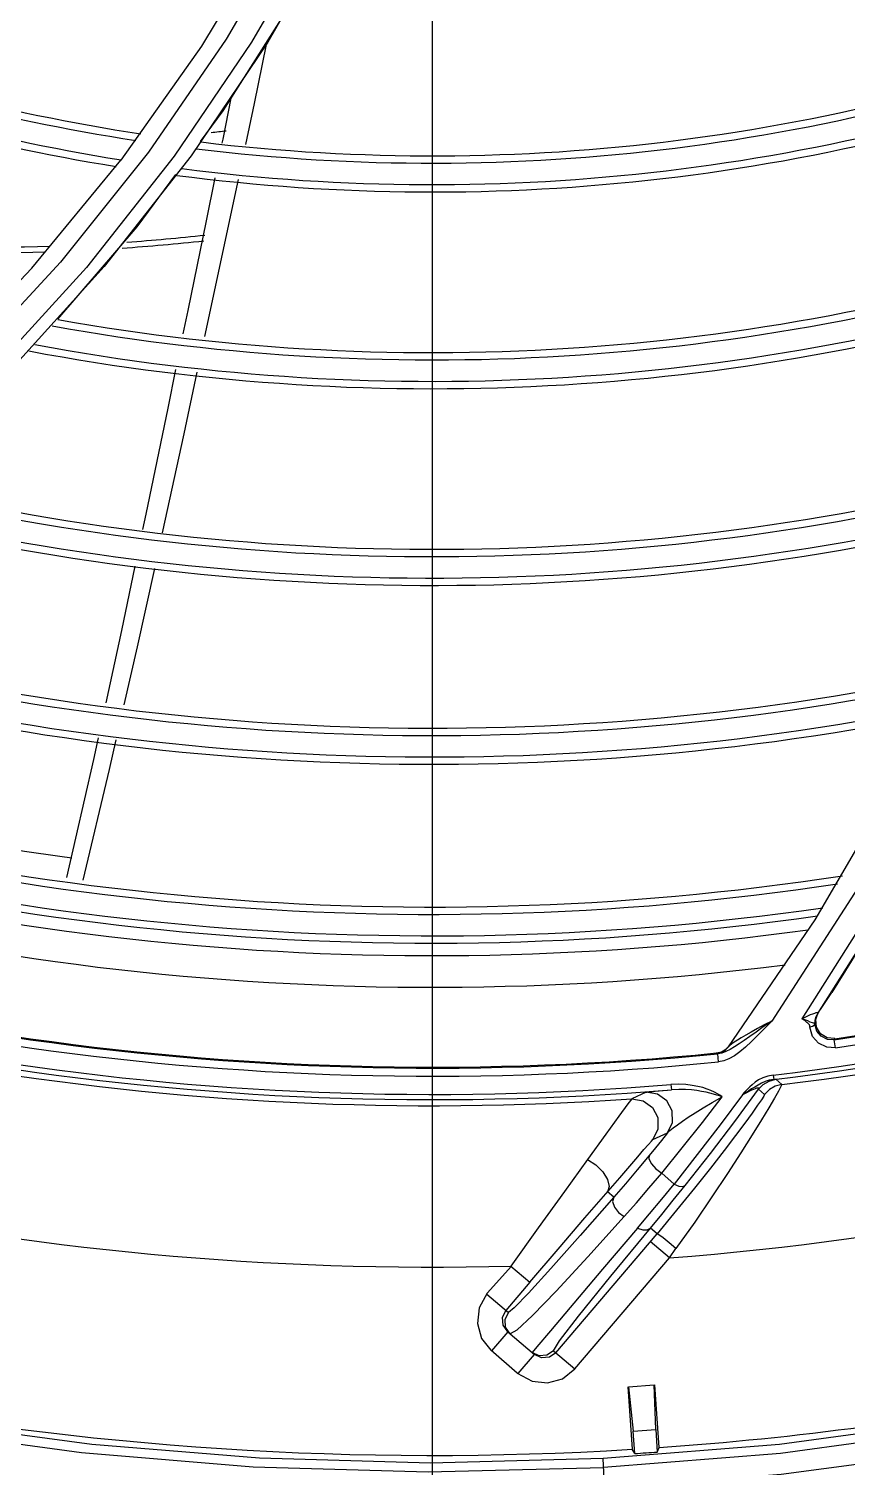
# Model space of a CAD drawing. Header units: metres. Extents: x -367 to 374, y -238 to 224.
# Drawn here: x 348.6328 to 348.6785, y 176.579 to 176.6594 of the extents above; entities that cross this region are included whole.
import ezdxf
from ezdxf.enums import TextEntityAlignment as Align

# ---------------------------------------------------------------- set-up
doc = ezdxf.new("R2010")
doc.units = ezdxf.units.M
for name, color, linetype in [('ELE-ALIMENTADORES', 160, 'Continuous'), ('LA_BAU_BASES GERAIS_R00$0$ARQ-XREF-ATT', 8, 'Continuous'), ('LA_BAU_BASES GERAIS_R00$0$BASE', 253, 'Continuous'), ('LA_BAU_BASES GERAIS_R00$0$dutos', 31, 'Continuous')]:
    doc.layers.add(name, color=color, linetype=linetype)
doc.styles.add('LA_BAU_BASES GERAIS_R00$0$R60-125-RS', font='romans.shx', dxfattribs={"height": 0.19})
doc.styles.add('LA_BAU_BASES GERAIS_R00$0$R80-100-RS', font='romans.shx', dxfattribs={"height": 0.203})

# ---------------------------------------------------------------- blocks, each defined once
blk = doc.blocks.new('LA_BAU_BASES GERAIS_R00$0$A$C2E3D5B4E')
at = {"layer": 'LA_BAU_BASES GERAIS_R00$0$dutos', "color": 251}
for p, q in [((-18.09466975517489, -1.411698769665861), (-18.09466975517489, -0.9613959335153481)), ((-18.10366918818033, -1.285024235251228), (-18.10758211613665, -1.291534995216978)), ((-18.10102863307463, -1.284805883091565), (-18.10478214475904, -1.291310353130655)), ((-18.10014605511424, -1.284811497295948), (-18.10387368351314, -1.291298408395676)), ((-18.10758211613665, -1.291534995216978), (-18.11207729878106, -1.297894049358263)), ((-18.10478214475904, -1.291310353130655), (-18.10909987255695, -1.297683620806026)), ((-18.10387368351314, -1.291298408395676), (-18.10815664106542, -1.297652579709563)), ((-18.11704953465119, -1.303937504718931), (-18.11207685427939, -1.297894424741742)), ((-18.10909987255695, -1.297683620806026), (-18.11399484068397, -1.303895254575025)), ((-18.10815664106542, -1.297652579709563), (-18.11300602813435, -1.303843613253946)), ((-18.10553307481553, -1.29898329138058), (-18.1074045919305, -1.307750862124692)), ((-18.12260632813923, -1.309777874329654), (-18.11704953465119, -1.303937504718931)), ((-18.11399484068397, -1.303895254575025), (-18.11946469826535, -1.309896406740506)), ((-18.07329210107116, -1.340364278217464), (-18.06829214470315, -1.331794063513087)), ((-18.06784022791794, -1.337157322838436), (-18.07315204827694, -1.345608681278179)), ((-18.06869087280847, -1.337436868390057), (-18.07403468768689, -1.345898931588806)), ((-18.07071922440412, -1.338307982133017), (-18.07571439012509, -1.346036717169852)), ((-18.06931203551449, -1.339508608358472), (-18.07236446031879, -1.344439722207142)), ((-18.07812610661369, -1.347462987768893), (-18.07329210107116, -1.340364278217464)), ((-18.0731306421618, -1.345578084476244), (-18.07287976773421, -1.345208032764901)), ((-18.07326006270557, -1.345946539586464), (-18.07313350496156, -1.345615782071661)), ((-18.07218463562742, -1.347013829361174), (-18.07261872660024, -1.346974709040012)), ((-18.07222740269242, -1.347076217489928), (-18.07218469997201, -1.347013839003637)), ((-18.07879518985237, -1.347814739541889), (-18.078835224665, -1.347869398963383)), ((-18.0785076254781, -1.347821100512817), (-18.07873412844913, -1.347864646508413)), ((-18.07832077395653, -1.347663908755464), (-18.07812602300476, -1.347462939858076)), ((-18.07828070993469, -1.347608993957863), (-18.07813291911236, -1.347456390131981)), ((-18.07806178943576, -1.347397286748844), (-18.07812610661369, -1.347462987768893)), ((-18.07216025002685, -1.347520707984756), (-18.07264687113707, -1.347494473989343)), ((-18.07216366238936, -1.34752487681061), (-18.07222740252416, -1.347076218676818)), ((-18.07868885941082, -1.348315618717777), (-18.0787341269837, -1.347864645075504)), ((-18.07840309966855, -1.348259057393705), (-18.07868744923451, -1.348313377922466)), ((-18.07563850101667, -1.349053703089965), (-18.07560991960099, -1.349293912550536)), ((-18.07516123633422, -1.349582485903454), (-18.07549187193069, -1.349288021693326)), ((-18.08273284806194, -1.350015065606556), (-18.08354130510486, -1.350380574280905)), ((-18.08223386709085, -1.349957984432592), (-18.081325139407, -1.349871676169357)), ((-18.08134916372217, -1.349582201537203), (-18.08132513519956, -1.349871675818747)), ((-18.07777961316856, -1.351644833441412), (-18.07645145854201, -1.349846538730787)), ((-18.07725245910081, -1.350082226104121), (-18.07735878745473, -1.350153354781185)), ((-18.07727072682735, -1.350052825665159), (-18.07735695536621, -1.350151017321139)), ((-18.07645056597039, -1.349845252339207), (-18.07611858908456, -1.350140059160083)), ((-18.08235438051599, -1.35265387161752), (-18.08153375294523, -1.352281983650926)), ((-18.08421231074067, -1.354786551376662), (-18.08320771053673, -1.353615891850211)), ((-18.07987699340367, -1.353498525012753), (-18.08117236318333, -1.355143204376134)), ((-18.08117236318333, -1.355143204376134), (-18.08186591114361, -1.354531893561841)), ((-18.08454064026739, -1.355870284947912), (-18.08489130148791, -1.355572317928988)), ((-18.08778092996954, -1.36457304135655), (-18.08212812192551, -1.357920256913701)), ((-18.08212812192551, -1.357920256913701), (-18.08249620081949, -1.357607489591544)), ((-18.08143837317607, -1.359270556146555), (-18.08250506256866, -1.358364159204655)), ((-18.08143837317607, -1.359270556148374), (-18.08106748673038, -1.358751147622286)), ((-18.09161514327127, -1.3612460361839), (-18.09026171423966, -1.359729544471691)), ((-18.09030019702038, -1.359728259244719), (-18.08923350623036, -1.360634650364034)), ((-18.08671431605478, -1.365479527124705), (-18.08143837317436, -1.359270556146555)), ((-18.08923350787597, -1.360634652300348), (-18.09056782401524, -1.362204936585101)), ((-18.09163451134577, -1.361298541394433), (-18.09042848016657, -1.362323341097351)), ((-18.09075614903099, -1.362602388240873), (-18.09056782404923, -1.362204936556452)), ((-18.09072047271241, -1.363041072928524), (-18.09075614903099, -1.362602388240873)), ((-18.090470065109, -1.363403424341129), (-18.09072047271241, -1.363041072928524)), ((-18.09047006510218, -1.36340342434795), (-18.09137660011413, -1.364470276227337)), ((-18.09033124357904, -1.363521385024512), (-18.09058606748806, -1.363145782772506)), ((-18.090470065109, -1.363403424341129), (-18.08897948139179, -1.364670016596108)), ((-18.08995171176923, -1.363305911972645), (-18.09033126210556, -1.363521406828738)), ((-18.08807869779196, -1.363348035121987), (-18.08883904039965, -1.364246093623194)), ((-18.08993816621239, -1.365716809458434), (-18.09140322445978, -1.364421608904365)), ((-18.08988601640374, -1.365736868475494), (-18.08897948139179, -1.364670016596108)), ((-18.08883904039965, -1.364246093623194), (-18.08910748691414, -1.36456125011199)), ((-18.08858146144814, -1.364858652293321), (-18.08897948138667, -1.36467001660111)), ((-18.08778092993214, -1.364573041387018), (-18.08814277191368, -1.364823051070459)), ((-18.08790945607166, -1.364463828995383), (-18.08671424057013, -1.365479438291629)), ((-18.08814277191368, -1.364823051070459), (-18.08858146144814, -1.364858652293321)), ((-18.0837519533892, -1.366473908507658), (-18.08350692725787, -1.369972266576667)), ((-18.08372583690914, -1.366472079300536), (-18.082281743767, -1.366370934549821)), ((-18.08372583690914, -1.366472079300536), (-18.08345540454184, -1.36895924904519)), ((-18.08220285085997, -1.368871519780157), (-18.08228174377041, -1.366370934452959)), ((-18.08201019276498, -1.36987366935881), (-18.08225562728683, -1.366369105342699)), ((-18.08345540454184, -1.36895924904519), (-18.08220285085997, -1.368871519780157)), ((-18.08336790811416, -1.370208478403754), (-18.08345540454184, -1.36895924904519)), ((-18.08220285085997, -1.368871519780157), (-18.08211500053164, -1.370125936225293)), ((-18.08336790811416, -1.370208478403754), (-18.08350692725787, -1.369972266576667)), ((-18.08211500053164, -1.370125936223474), (-18.08201019276498, -1.36987366935881)), ((-18.0849997293526, -1.373255385278014), (-18.08514445817354, -1.370494906616557))]:
    blk.add_line(p, q, dxfattribs=at)
for points in [[(-18.09162007511281, -1.251330854488685), (-18.09274343196967, -1.258047515803526), (-18.09437725747841, -1.264771766273213), (-18.09652980454678, -1.271469185222657), (-18.09921186598558, -1.278113548076533), (-18.10243291163613, -1.284674722696025), (-18.10620497245679, -1.291127220829992), (-18.11054053555813, -1.29744379712082)], [(-18.10161294853049, -1.287416879866839), (-18.1021924344335, -1.288505168525887), (-18.10638856375647, -1.295147466565766), (-18.10764911539502, -1.296849637805451)], [(-18.10397015798117, -1.291441537363596), (-18.10463941304806, -1.294732675329385), (-18.10512150499881, -1.297027884514307)], [(-18.10594219616962, -1.294440885256051), (-18.10639389462654, -1.296725423712985), (-18.10643995017574, -1.29695146597777)], [(-18.11054053555813, -1.29744379712082), (-18.11545137182031, -1.303594276264164), (-18.12095326771453, -1.309549373861216), (-18.12703851502215, -1.315252697357835), (-18.133694350204, -1.320651069918938), (-18.140973894338, -1.32574880289684), (-18.14877271451076, -1.330437082325432)], [(-18.10902346712737, -1.298705477677402), (-18.11118832187537, -1.301628764100485), (-18.11562915639183, -1.30678226670824)], [(-18.10683583480181, -1.298894481790001), (-18.10732435659349, -1.301292164091763), (-18.10834831144359, -1.306300434327284), (-18.10861647378772, -1.307611889999123)], [(-18.11300602813435, -1.303843613253946), (-18.11843096066036, -1.309837035061889), (-18.12443804301734, -1.315594803419287)], [(-18.10902210291204, -1.309595630911815), (-18.10946393944562, -1.311756445203343), (-18.11068921976289, -1.317689005382078), (-18.11086913784834, -1.318546918275558)], [(-18.1078317306501, -1.309744890663922), (-18.10857298229541, -1.313203667195637), (-18.1097730081384, -1.318737848289118)], [(-18.11129859120217, -1.320594703347695), (-18.11205346361373, -1.324194201264334), (-18.11292773720936, -1.328247416756483)], [(-18.11021195660021, -1.320732143584053), (-18.11117432040305, -1.325099356128874), (-18.11191216049679, -1.328352142196024)], [(-18.11334754507243, -1.330193685909023), (-18.11360993078176, -1.331410131002201), (-18.11511083696007, -1.338005159726606)], [(-18.11235561525325, -1.330307123320097), (-18.11273184553147, -1.331965743690205), (-18.11420828056225, -1.338149185883765)], [(-18.07287976773421, -1.345208032764901), (-18.07262426179568, -1.344828490853786), (-18.07236444079774, -1.344439734845025)], [(-18.07571682116804, -1.346040369009813), (-18.07613474098741, -1.346247575012228), (-18.07652234292868, -1.346450854173042), (-18.07686798074121, -1.346643063084855), (-18.07717003648088, -1.34681423562705), (-18.07742642639585, -1.346960527734325), (-18.07763764055278, -1.347092568975029), (-18.0778127886274, -1.347210259132396), (-18.07795499236715, -1.347312219088224), (-18.07806178943576, -1.347397286748844)], [(-18.07571675794873, -1.346040386776792), (-18.07618947886533, -1.346361144383252), (-18.07659329746036, -1.346645220498601), (-18.07694552767884, -1.346895817746088)], [(-18.07571439012509, -1.346036717169852), (-18.07613218381027, -1.346458133508065), (-18.07650705951721, -1.346839487111254), (-18.07685311319165, -1.347181398599957)], [(-18.07357078929215, -1.345690935283244), (-18.07371317831053, -1.34575225498628), (-18.07386820562624, -1.345822840035169), (-18.07403786605084, -1.345903043709939)], [(-18.0735676262758, -1.346090260472636), (-18.07370878758798, -1.346025742008976), (-18.07386422509444, -1.34596504676864), (-18.07403756617919, -1.345903041679946)], [(-18.07381030226179, -1.346053780274531), (-18.07387471817856, -1.346006495849622), (-18.07393469807482, -1.345966672049769), (-18.07399007208255, -1.345933769857936), (-18.07403468768689, -1.345898931588806)], [(-18.07359090607827, -1.346364869817705), (-18.07359662100009, -1.34630280212167), (-18.07361654973829, -1.346248774045932), (-18.07365158623645, -1.346202023671765), (-18.0736955745715, -1.346154076478058), (-18.07374891527627, -1.346104262607867), (-18.07381030226179, -1.346053780274531)], [(-18.07331468297298, -1.346200937153014), (-18.07334992192136, -1.346277567680033), (-18.07344931345119, -1.34633741667875), (-18.07359390724878, -1.346369048660279)], [(-18.07315204827694, -1.345608681278179), (-18.0731400820523, -1.345583986036388), (-18.07314770641392, -1.345566988859161), (-18.07318252123503, -1.345562502887958), (-18.0732465453583, -1.345573777982906), (-18.07333508113993, -1.345600518354502), (-18.07344359372189, -1.345639955221202), (-18.07357078929215, -1.345690935283244)], [(-18.07331465722837, -1.346200938439949), (-18.07333917011738, -1.346150880121684), (-18.07343269155876, -1.34612097034659), (-18.0735676262758, -1.346090260472636)], [(-18.07315159727966, -1.345608859408628), (-18.07324910675811, -1.345792608754607), (-18.07330427851798, -1.345993171755424), (-18.07331447187494, -1.346200926213612)], [(-18.07222740269242, -1.347076217489928), (-18.0726094191067, -1.347053309392493), (-18.07295964792445, -1.346876862523175), (-18.07320275552786, -1.346586829801424), (-18.07331447187494, -1.346200926213612)], [(-18.07261872660024, -1.346974709040012), (-18.07298870047566, -1.346746777143551), (-18.07321802419881, -1.346379154372414), (-18.07326006270557, -1.345946539586464)], [(-18.07694552767884, -1.346895817746088), (-18.07725870232707, -1.347117074447112), (-18.0775417702614, -1.347311760671971), (-18.07780202612196, -1.347481133702956), (-18.07804547868579, -1.347624315515247), (-18.07827871734662, -1.347739036733572), (-18.0785076254781, -1.347821100512817)], [(-18.07264687113707, -1.347494473989343), (-18.07310565916407, -1.347272083969244), (-18.073434348771, -1.346892413355079), (-18.07359090607827, -1.346364869817705)], [(-18.00658731418503, -1.347477754799627), (-18.00847365192817, -1.348556502255349), (-18.01083826666434, -1.349857115304701), (-18.01373745537364, -1.351381162369023), (-18.01723350821101, -1.353123169906837), (-18.02140753903132, -1.355074089538618), (-18.02635576447346, -1.357214850566095), (-18.03218704124015, -1.359510174462855), (-18.03906297968092, -1.361915906354795), (-18.0471088430445, -1.364337189850801), (-18.05609712886212, -1.366562275702734), (-18.06556685315741, -1.368380336809594), (-18.07528175524192, -1.369702219527596), (-18.08514449065024, -1.370494288083307)], [(-18.078835224665, -1.347869398963383), (-18.07856347735833, -1.347802988865794), (-18.07832077395653, -1.347663908755464)], [(-18.07879518985237, -1.347814739541889), (-18.07852341038347, -1.347748200069589), (-18.07828070993469, -1.347608993957863)], [(-18.07685311319165, -1.347181398599957), (-18.07717972818421, -1.347485063809643), (-18.07749425247027, -1.347749830199234), (-18.07780245024423, -1.347971911117099)], [(-18.07883522464965, -1.347869399092531), (-18.07882343489769, -1.347870078812036), (-18.0787884909181, -1.347868371909215), (-18.07873413027153, -1.347864645405195)], [(-18.07780245024423, -1.347971911117099), (-18.07810583577782, -1.348143732465985), (-18.07840309966855, -1.348259057393705)], [(-18.00786406613702, -1.348970292700585), (-18.01025580186251, -1.350268581369335), (-18.0131834202175, -1.351791908632265), (-18.01671197577969, -1.353536397134746), (-18.02092029570406, -1.355491724347473), (-18.02590424185166, -1.357638504113936), (-18.03178427255261, -1.359945577656788), (-18.03871839652402, -1.362365781502092), (-18.04682257701097, -1.364800150032522), (-18.05587781924055, -1.367038704477807), (-18.06544165030778, -1.368871995481811), (-18.0752237119649, -1.370200202680451), (-18.08511827220116, -1.370993558105681)], [(-18.07563610769489, -1.349050638239248), (-18.0759411603143, -1.349109474149088), (-18.07621273475911, -1.349202610037707), (-18.07644863700784, -1.349320530206739), (-18.07664780456116, -1.349452786675272), (-18.07681262481287, -1.349587883066476), (-18.07695037258793, -1.349717326476537), (-18.07706933703423, -1.349838061359776), (-18.07717490183904, -1.349949719490439), (-18.07727072682735, -1.350052825665159)], [(-18.07560991061314, -1.349293901056797), (-18.07585317398332, -1.349339655272786), (-18.07608215215441, -1.349414743076693), (-18.07629066156994, -1.349509838398433), (-18.07648215261099, -1.349615039337266), (-18.07666500495361, -1.349722132688555), (-18.07684020599152, -1.349826757075505), (-18.07699797243595, -1.349922950110056), (-18.07713338841859, -1.350007242512845), (-18.07725245910081, -1.350082226104121)], [(-18.07645056597039, -1.349845252339207), (-18.07618836180995, -1.349575823928433), (-18.07586140460239, -1.349384826301218), (-18.07549187193069, -1.349288021693326)], [(-18.07560991940886, -1.349293912528708), (-18.07554678852875, -1.349288962113121), (-18.07550721967846, -1.349286964321152), (-18.07549187290147, -1.349288013463763)], [(-18.08273334930766, -1.350014943074427), (-18.08266879652285, -1.350004056758905), (-18.08250491837032, -1.349985357909361), (-18.08223386709085, -1.349957984432592)], [(-18.08153375294523, -1.352281983650926), (-18.08126036954195, -1.35169954849033), (-18.08127625153043, -1.351056851623696), (-18.08157558459038, -1.350491180483175), (-18.08209798763789, -1.350116601144407), (-18.08273284806194, -1.350015065606556)], [(-18.08186591114361, -1.354531893561841), (-18.08071945481402, -1.353125574625381), (-18.07959090694521, -1.35170420364301), (-18.07848037290091, -1.350268104151098)], [(-18.08153398539514, -1.352281925710201), (-18.08140499472813, -1.352154967287049), (-18.08121878274312, -1.352001752388958), (-18.08098607612169, -1.351827214400316), (-18.08070866273727, -1.351631532338331), (-18.08038128896749, -1.3514110634639), (-18.07999374156361, -1.351160954463637), (-18.07954518724114, -1.350882701321268), (-18.07903839660094, -1.350581736691936), (-18.07848185144405, -1.350270025445013)], [(-18.07848037290091, -1.350268104151098), (-18.0786093681121, -1.350179788406138), (-18.07875599954571, -1.350090825160521), (-18.07892340200522, -1.350002592232329), (-18.0791141255396, -1.349915962555031), (-18.07933086063235, -1.349832341953231), (-18.07957632693888, -1.349753833847615), (-18.07985334999353, -1.349683322686985), (-18.08016570399491, -1.349624562282486), (-18.08051717472563, -1.349582801804161), (-18.0809109319033, -1.349565389985571), (-18.08134854840876, -1.349581130509421)], [(-18.07848183991302, -1.350270060988521), (-18.07862894097252, -1.350218275387476), (-18.07879139175679, -1.350165917306356), (-18.07897085259572, -1.350112954757776), (-18.0791696506119, -1.35006025465708), (-18.07939026189774, -1.350008940859595), (-18.0796352942732, -1.349960515392183), (-18.07990681142837, -1.349917149099099), (-18.0802069294964, -1.349881732974325), (-18.08053900047332, -1.349858044647306), (-18.08091191815799, -1.349851696824032), (-18.08132513541204, -1.349871673257155)], [(-18.07735695536621, -1.350151017321139), (-18.07860514113099, -1.351834299839254), (-18.07987699340367, -1.353498525012753)], [(-18.0773587956453, -1.350153274532829), (-18.07721213458763, -1.350073772165786), (-18.07707551563874, -1.350002167778428), (-18.07694832072627, -1.349938202790952), (-18.0768310153145, -1.349882268921817), (-18.07672392063193, -1.349834832499425), (-18.07662878649603, -1.349797138712972), (-18.0765497940597, -1.349771359679551), (-18.07648900458526, -1.349758455942435), (-18.07644730127072, -1.349759206236456), (-18.07642671638371, -1.349774735023118), (-18.0764289712497, -1.349805176906727), (-18.0764515725366, -1.349846454548867)], [(-18.07611855746984, -1.350140082525002), (-18.07616846800477, -1.350231598954622), (-18.07629677013313, -1.350429141984648), (-18.0765103439843, -1.350740483014476)], [(-18.07516123633422, -1.349582485903454), (-18.07552395055893, -1.349676796939264), (-18.07585162493137, -1.349866449537501), (-18.07611858908456, -1.350140059160083)], [(-18.07516123698031, -1.349582480642027), (-18.07521265417961, -1.349697829488548), (-18.07534737467222, -1.349947653170318), (-18.07556886566931, -1.350338086932595), (-18.07588336445895, -1.350873528130421)], [(-18.08354141295911, -1.350380441865298), (-18.08375909267204, -1.350656493529812), (-18.08426741610049, -1.351356062874572), (-18.08498197540064, -1.352352711191259), (-18.08600512212104, -1.353770089966645)], [(-18.08505775178605, -1.372146030061401), (-18.07519117605784, -1.37136364574252), (-18.06537598983618, -1.370049403510336), (-18.05583556664874, -1.368254969266388), (-18.0468244543448, -1.366077112926348), (-18.03871947853406, -1.363702963740877), (-18.03174874381023, -1.361334139824237), (-18.02584296349903, -1.359081865049745), (-18.02083605515986, -1.356989886975668), (-18.01661522062443, -1.355092454441717), (-18.01307662226316, -1.353403209295891), (-18.01013575283901, -1.351932582016332), (-18.00773369527633, -1.350690075681257)], [(-18.08354130510486, -1.350380574280905), (-18.08290970599751, -1.350484702476649), (-18.08238893836824, -1.350861035484911), (-18.08209092055881, -1.351429664347677), (-18.08207814970467, -1.352073439257936), (-18.08235438051599, -1.35265387161752)], [(-18.07588336445895, -1.350873528130421), (-18.07629627933215, -1.351558419333458), (-18.07681473034324, -1.352399155178489), (-18.07744758162301, -1.353400595786013), (-18.07819730523511, -1.35455866024239), (-18.07906040660043, -1.355856968461183), (-18.08002340930057, -1.35726617078052), (-18.08106748673038, -1.358751147622286)], [(-18.0765103439843, -1.350740483014476), (-18.07681620100016, -1.351172571500399), (-18.0772207233523, -1.351730632454007), (-18.07773552072285, -1.352425709934948), (-18.07837428791424, -1.353269709438962), (-18.0791407248953, -1.35425956441776), (-18.08003166883987, -1.355382422648916)], [(-18.08055121525877, -1.35522010837866), (-18.07914612687091, -1.353436377249352), (-18.07777961316856, -1.351644833441412)], [(-18.08320771053673, -1.353615891850211), (-18.08286277368484, -1.353215467019879), (-18.08261048024428, -1.352926789882702), (-18.08244374034086, -1.352742584437408), (-18.08235457204034, -1.352653841740164)], [(-18.08153394966985, -1.352281952408418), (-18.08187405033209, -1.352701207279722), (-18.08221640951353, -1.353119972370393), (-18.08256103014673, -1.35353823231361)], [(-18.08600512212104, -1.353770089966645), (-18.08729698408206, -1.355553081658115), (-18.08877231683209, -1.357600016634649), (-18.0903002045394, -1.35972825554353)], [(-18.08600512312228, -1.353770007476385), (-18.08554707857945, -1.35406946740494), (-18.08515644695035, -1.354462886240242), (-18.08489369171912, -1.354888021024351), (-18.08479989254863, -1.355278431409886), (-18.08489129649001, -1.355572312131869)], [(-18.08256103014673, -1.35353823231361), (-18.08323671036101, -1.354347894922), (-18.08389763283151, -1.355126091174213), (-18.08454066167531, -1.355870301233779)], [(-18.08256103116844, -1.353538278040276), (-18.08258375049081, -1.353737866762629), (-18.08244178430607, -1.354019820116889), (-18.08218626407404, -1.35429976237873), (-18.0818663839824, -1.35453237595965)], [(-18.08923350787597, -1.360634652300348), (-18.08764948926557, -1.358776370541534), (-18.08615525769801, -1.357034799228302), (-18.08421231074067, -1.354786551376662)], [(-18.08396688883442, -1.356964788087851), (-18.0832802863921, -1.356185207358237), (-18.08257912245472, -1.355373338054676), (-18.08186634305855, -1.354532384294714)], [(-18.08454064026739, -1.355870284947912), (-18.08642299764199, -1.358018851518125), (-18.08806756496563, -1.359868453398292), (-18.08931261209523, -1.361234852324003), (-18.09010888272894, -1.362063985956127), (-18.09042848016657, -1.362323341097351)], [(-18.08454061627879, -1.355870426028275), (-18.08460956012436, -1.356113801992421), (-18.08450993244196, -1.356431142547706), (-18.08428065381793, -1.356729880802675), (-18.08396699679747, -1.356964427793343)], [(-18.08321522604797, -1.357603522406578), (-18.08254911664733, -1.356812395288841), (-18.08186737543735, -1.355991413550498), (-18.08117294989438, -1.355143914868393)], [(-18.08249630184991, -1.357607403696136), (-18.0818667130377, -1.356843720978929), (-18.08121731524477, -1.356047094316352), (-18.08055121525877, -1.35522010837866)], [(-18.08003166883987, -1.355382422648916), (-18.08103369433127, -1.356612756979018), (-18.08212822295252, -1.357920171019657)], [(-18.08117300595836, -1.355143911368202), (-18.08091240267754, -1.355255826175551), (-18.08069432433876, -1.355283556773145), (-18.08055133883613, -1.35522000786176)], [(-18.08514449065024, -1.370494288083307), (-18.09478875102172, -1.370740122217001), (-18.1043293721051, -1.370471049565083), (-18.11370370814655, -1.369707786165861), (-18.12273876229051, -1.368497505631865), (-18.13105571877884, -1.366962260027947), (-18.13822354433717, -1.365305670710029), (-18.14433912204493, -1.363639843262888), (-18.1495549983398, -1.362028548620572), (-18.15397903416999, -1.360518794769348), (-18.15770566156323, -1.359140532381559), (-18.1608133522252, -1.357912751948959), (-18.16336394551888, -1.356848152734244), (-18.16540225205131, -1.355956941892771)], [(-18.16390051438361, -1.357332140975075), (-18.16133027774958, -1.358388519782864), (-18.15821643093659, -1.359604140514591), (-18.15449301566559, -1.36096917321737), (-18.15008206515211, -1.3624656924232), (-18.14489299907984, -1.364064088642579), (-18.13882178402287, -1.365718585169986), (-18.13173275759345, -1.367365130987025), (-18.12346992121149, -1.368907742599902), (-18.11428814636213, -1.370158984308716), (-18.10468183350372, -1.370957426974826), (-18.09492140991529, -1.371241142779297), (-18.08511827413236, -1.370993521321168)], [(-18.08396688883442, -1.356964788087851), (-18.08599495804458, -1.359221745186176), (-18.08775552331713, -1.361126487542322), (-18.08908651080321, -1.362499950135486), (-18.08995171176923, -1.363305911972645)], [(-18.08321522604797, -1.357603522406578), (-18.08516631891212, -1.359906871473584), (-18.08807869779196, -1.363348035121987)], [(-18.08790945607166, -1.364463828995383), (-18.08757000082289, -1.363915167442144), (-18.08650587986472, -1.362531164170548), (-18.08470956183692, -1.360299234016281), (-18.08249620081949, -1.357607489591544)], [(-18.08321523715574, -1.357603304970951), (-18.08292261678287, -1.357707927281979), (-18.08267383747489, -1.357707855495107), (-18.08249618164018, -1.357607464960608)], [(-18.08106748744433, -1.358751147715964), (-18.08145707458721, -1.358426394697915), (-18.08178892123158, -1.358159353686176), (-18.08202799126013, -1.35797858353834), (-18.08212813313014, -1.357920244785589)], [(-18.09161514327127, -1.3612460361839), (-18.0920636944777, -1.362072551731842), (-18.09216239224463, -1.362937810632218), (-18.09192518110331, -1.363775751612309), (-18.09140322445978, -1.364421608904365)], [(-18.09058606748806, -1.363145782772506), (-18.0906159176069, -1.3627155918536), (-18.09042848016657, -1.362323341097351)], [(-18.08790945607166, -1.364463828995383), (-18.08828141947333, -1.364717466714126), (-18.08871848761453, -1.364748016129113), (-18.08910748517508, -1.364561248065172)], [(-18.08993816621239, -1.365716809458434), (-18.08911205007701, -1.366166150731885), (-18.08824680756993, -1.366264997404585), (-18.0874088253122, -1.366027929907602), (-18.08671431605478, -1.365479527124705)]]:
    blk.add_lwpolyline(points, dxfattribs=at)
for centre, radius, start, end in [((-18.09466975517489, -1.189107552631128), 0.1089596739803544, 236.6726916340158, 261.2465731261903), ((-18.09466975517489, -1.189107552631128), 0.1085497026156114, 236.8004910733195, 261.3604927635286), ((-18.09466975517489, -1.189107552631128), 0.1105697214210405, 236.1699285778093, 260.7970522175699), ((-18.09466975517489, -1.189107552631128), 0.1101597203591592, 236.2980996486483, 260.9117468276411), ((-18.09466975517489, -1.189107552631128), 0.1089596739803544, 263.0389436057353, 291.2465731168347), ((-18.09466975517489, -1.189107552631128), 0.1085497026156114, 263.1573980062377, 291.360492757896), ((-18.09466975517489, -1.189107552631128), 0.1101597203591592, 262.6912000859739, 290.9117561654579), ((-18.09466975517489, -1.189107552631128), 0.1105697214210405, 262.5720335374791, 290.7970522152804), ((-18.11963316064532, -1.190415829276105), 0.106685744767811, 276.7831927730389, 277.2333783434528), ((-18.11963316064532, -1.190415829276105), 0.112656275967102, 265.9638604537741, 271.696936634526), ((-18.11963316064532, -1.190415829276105), 0.1123425673705814, 265.9932323021151, 271.8384511040232), ((-18.09466975517489, -1.189107552631128), 0.1195496427402123, 259.9193214453203, 288.2303683935222), ((-18.11963316064532, -1.190415829276105), 0.112656275967102, 273.8791428563622, 276.2090892209318), ((-18.11963316064532, -1.190415829276105), 0.1123425673705814, 274.0271611928467, 276.2606277071565), ((-18.09466975517489, -1.189107552631128), 0.1199596141066552, 259.796356474445, 288.1109297510373), ((-18.09466975517489, -1.189107552631128), 0.1215696615456413, 259.3120170526013, 287.6401345534736), ((-18.09466975517489, -1.189107552631128), 0.12115966048376, 259.4355797238715, 287.7602932109916), ((-18.09466975517489, -1.189107552631128), 0.1305495828648132, 256.569597616597, 284.9651029370224), ((-18.09466975517489, -1.189107552631128), 0.1309595542312561, 256.4428113621299, 284.8410937423761), ((-18.09466975517489, -1.189107552631128), 0.1321596006100609, 256.0709753022779, 284.4772513248448), ((-18.09466975517489, -1.189107552631128), 0.1325696016702422, 255.9436763275515, 284.3526378044954), ((-18.09466975517489, -1.189107552631128), 0.1595548765934322, 278.085808608666, 305.7529731758326), ((-18.09466975517489, -1.189107552631128), 0.1594991318143624, 278.0983991719883, 305.7281499711897), ((-18.09466975517489, -1.189107552631128), 0.1600051797150413, 278.0872283627814, 305.7522301412791), ((-18.09466975517489, -1.189107552631128), 0.1610714554998865, 276.7864327734392, 304.7898905155331), ((-18.09466975517489, -1.189107552631128), 0.1613162956318721, 276.7854586490718, 304.7908768821059), ((-18.09466975517489, -1.189107552631128), 0.1616563787858307, 276.931286962691, 303.9473339030696), ((-18.09466975517489, -1.189107552631128), 0.1409594997992296, 253.311378299765, 281.7705226809506), ((-18.09466975517489, -1.189107552631128), 0.1405495284327866, 253.4411825747973, 281.8980705583804), ((-18.09466975517489, -1.189107552631128), 0.1425695472382157, 252.8005442869442, 281.2683695150997), ((-18.09466975517489, -1.189107552631128), 0.1421595461780344, 252.9307999378721, 281.3964415785157), ((-18.09466975517489, -1.189107552631128), 0.1505494740024602, 250.2433301210053, 278.7502442783155), ((-18.09466975517489, -1.189107552631128), 0.1509594453672031, 250.1108522861602, 278.6196116612077), ((-18.09466975517489, -1.189107552631128), 0.1525694928061892, 249.5896382729734, 278.1055036003128), ((-18.09466975517489, -1.189107552631128), 0.1521594917460079, 249.7225194016149, 278.2365964848449), ((-18.09466975517489, -1.189107552631128), 0.1532666650701395, 249.4532276122366, 277.8735003184216), ((-18.09466975517489, -1.189107552631128), 0.1550344239350705, 248.8382717193747, 277.2982193854066), ((-18.09466975517489, -1.189107552631128), 0.1706766452543957, 274.4462073290779, 301.4670104026507), ((-18.09466975517489, -1.189107552631128), 0.1491704994784974, 258.1290666256579, 262.2328753511853), ((-18.09466975517489, -1.189107552631128), 0.1613170238586082, 246.7890597807873, 274.7450967428414), ((-18.09466975517489, -1.189107552631128), 0.1610261214046491, 246.7854387651362, 274.7453479530717), ((-18.09466975517489, -1.189107552631128), 0.1595548766019322, 248.0858086003132, 275.7320019187394), ((-18.09466975517489, -1.189107552631128), 0.1594991318143624, 248.0983991661512, 275.7119687292033), ((-18.09466975517489, -1.189107552631128), 0.1616563787858307, 246.9312869576696, 273.9473339103963), ((-18.09466975517489, -1.189107552631128), 0.1600075755732001, 248.0844945958775, 275.7325856847732), ((-18.09466975517489, -1.189107552631128), 0.1706766452543957, 244.4462073302285, 271.4799145771927), ((-18.09466975517489, -1.189107552631128), 0.1812088669945824, 274.006044686277, 288.5317705186562), ((-18.09466975517489, -1.189107552631128), 0.1812088669945824, 259.0060446892498, 273.5317705234315), ((-18.09466975517489, -1.189107552631128), 0.1814532365725293, 273.5709892527956, 273.9674664839038)]:
    blk.add_arc(centre, radius, start, end, dxfattribs=at)
blk = doc.blocks.new('LA_BAU_BASES GERAIS_R00')
at = {"layer": 'LA_BAU_BASES GERAIS_R00$0$ARQ-XREF-ATT'}
blk.add_blockref('LA_BAU_BASES GERAIS_R00$0$A$C2E3D5B4E', (366.75, 177.95), dxfattribs=at)
at = {"layer": 'LA_BAU_BASES GERAIS_R00$0$BASE', "style": 'LA_BAU_BASES GERAIS_R00$0$R60-125-RS'}
for p in [(242.7815727361595, 218.919159373358), (358.6365727361596, 192.964159373358)]:
    blk.add_attdef('S', text='', height=0.19, rotation=90, dxfattribs=at).set_placement(p, align=Align.MIDDLE_CENTER)
at = {"layer": 'LA_BAU_BASES GERAIS_R00$0$BASE', "style": 'LA_BAU_BASES GERAIS_R00$0$R80-100-RS'}
blk.add_attdef('ACESSO', text='', height=0.203, dxfattribs=at).set_placement((365.922255870473, 191.9868442639211), align=Align.TOP_CENTER)
at = {"layer": 'LA_BAU_BASES GERAIS_R00$0$BASE', "style": 'LA_BAU_BASES GERAIS_R00$0$R60-125-RS'}
blk.add_attdef('S', text='', height=0.19, dxfattribs=at).set_placement((266.114159373358, 180.9134272638404), align=Align.MIDDLE_CENTER)

msp = doc.modelspace()

# ---------------------------------------------------------------- block references
at = {"layer": 'ELE-ALIMENTADORES', "color": 2}
msp.add_blockref('LA_BAU_BASES GERAIS_R00', (0, 0), dxfattribs=at)

doc.saveas('drawing.dxf')
